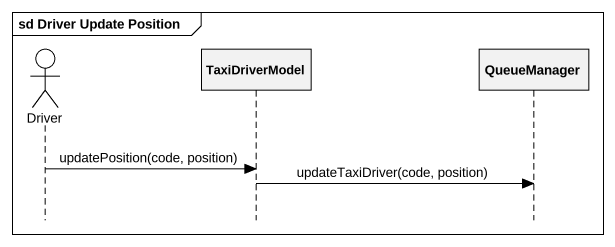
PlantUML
@startuml
mainframe sd Driver Update Position
hide footbox
actor Driver
participant TaxiDriverModel
participant QueueManager

Driver -> TaxiDriverModel : updatePosition(code, position)
TaxiDriverModel -> QueueManager : updateTaxiDriver(code, position)
@enduml
